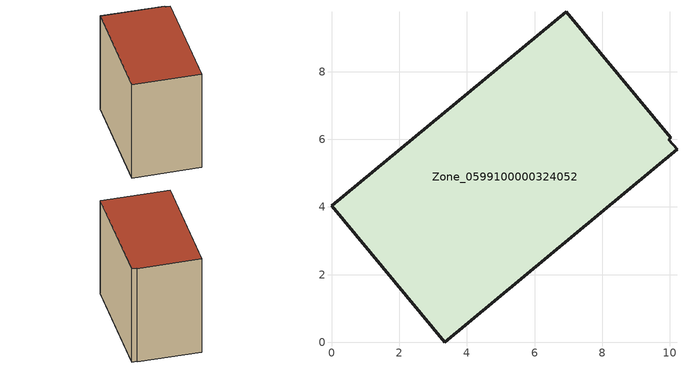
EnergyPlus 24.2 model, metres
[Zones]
Zone_0599100000324052
 floor ground (C_G): 10.03,6.04 9.96,5.99 10.21,5.7 3.34,0 0,4.03 6.93,9.77 z0
 wall outside (C_F): 10.03,6.04 6.93,9.77 0,4.03 3.34,0 10.21,5.7 9.96,5.99 10.03,6.04 z0:8.23
 roof outside (C_R): 9.96,5.99 10.03,6.04 6.93,9.77 0,4.03 3.34,0 10.21,5.7 z8.23
[BUILDING]
Pand.0599100000324052: North Axis=0; Terrain=City; Loads Convergence Tolerance Value=0.04; Temperature Convergence Tolerance Value=0.4; Solar Distribution=FullExterior; Maximum Number of Warmup Days=25; Minimum Number of Warmup Days=1
[Site:Location]
Rotterdam.The.Hague.AP_ZH_NLD Design_Conditions: Latitude=51.96; Longitude=4.45; Time Zone=1; Elevation=-4.5
[SITE:GROUNDTEMPERATURE:BUILDINGSURFACE]
18, 18, 18, 18, 18, 18, 18, 18, 18, 18, 18, 18
[MATERIAL] Thermal Absorptance=0.9; Solar Absorptance=0.7; Visible Absorptance=0.7
Name | Roughness | Thickness | Conductivity | Density | Specific Heat
G.TC.1975-1991 | MediumSmooth | 0.15 | 0.288461 | 540 | 1210
F.TC.1975-1991 | Rough | 0.3 | 0.230769 | 1920 | 840
R.TC.1975-1991 | MediumRough | 0.2 | 0.153846 | 1500 | 1000
[CONSTRUCTION]
C_G: G.TC.1975-1991
C_F: F.TC.1975-1991
C_R: R.TC.1975-1991
[ZONE]
Zone_0599100000324052: Type=1; Multiplier=1; Ceiling Height=Autocalculate; Volume=Autocalculate; Floor Area=autocalculate; Part of Total Floor Area=Yes
[ZONEINFILTRATION:DESIGNFLOWRATE]
Infil_Zone_0599100000324052: Zone or ZoneList or Space or SpaceList=Zone_0599100000324052; Schedule=AlwaysOn; Design Flow Rate Calculation Method=Flow/Area; Flow Rate per Floor Area=0.003; Constant Term Coefficient=1; Temperature Term Coefficient=0; Velocity Term Coefficient=0; Velocity Squared Term Coefficient=0
[HVACTEMPLATE:ZONE:IDEALLOADSAIRSYSTEM]
Zone_0599100000324052: Maximum Heating Supply Air Temperature=50; Minimum Cooling Supply Air Temperature=13; Maximum Heating Supply Air Humidity Ratio=0.0156; Minimum Cooling Supply Air Humidity Ratio=0.0077; Heating Limit=NoLimit; Cooling Limit=NoLimit; Dehumidification Control Type=ConstantSensibleHeatRatio; Cooling Sensible Heat Ratio=0.7; Dehumidification Setpoint=60; Humidification Control Type=None; Humidification Setpoint=30; Outdoor Air Method=None; Outdoor Air Flow Rate per Person=0.00944; Outdoor Air Flow Rate per Zone Floor Area=0; Outdoor Air Flow Rate per Zone=0; Demand Controlled Ventilation Type=None; Outdoor Air Economizer Type=NoEconomizer; Heat Recovery Type=None; Sensible Heat Recovery Effectiveness=0.7; Latent Heat Recovery Effectiveness=0.65
[ZONECONTROL:THERMOSTAT]
ThermostatControl_Zone_0599100000324052: Zone or ZoneList=Zone_0599100000324052; Control Type Schedule=DualSetpointControlType; Control 1=Thermostat_Zone_0599100000324052; Temperature Difference Between Cutout And Setpoint=0
[THERMOSTATSETPOINT:DUALSETPOINT]
Thermostat_Zone_0599100000324052: Heating Setpoint Temperature Schedule=HeatingSetpoint_Zone_0599100000324052; Cooling Setpoint Temperature Schedule=CoolingSetpoint_Zone_0599100000324052
[SCHEDULE:COMPACT]
HeatingSetpoint_Zone_0599100000324052: Through: 12/31, For: AllDays, Until: 24:00, 21
CoolingSetpoint_Zone_0599100000324052: Through: 12/31, For: AllDays, Until: 24:00, 24
DualSetpointControlType: Through: 12/31, For: AllDays, Until: 24:00, 4
AlwaysOn: Through: 12/31, For: AllDays, Until: 24:00, 1
